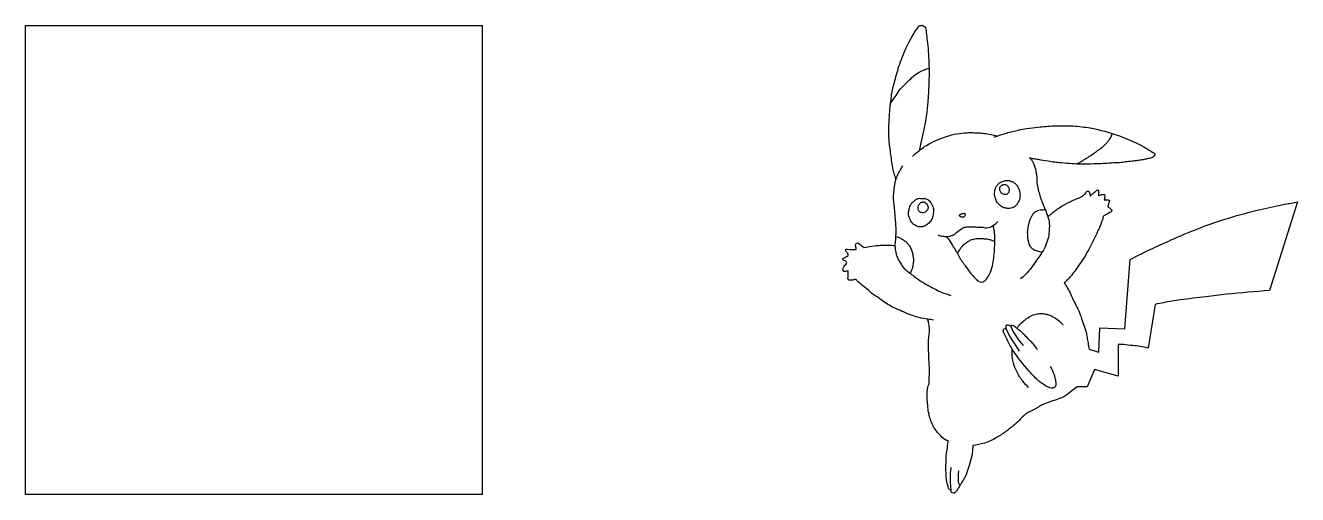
# Model space of a CAD drawing. Header units: millimetres. Extents: x 833 to 3771, y 602 to 1686.
import ezdxf

# ---------------------------------------------------------------- set-up
doc = ezdxf.new("R2010")
doc.units = ezdxf.units.MM
picture_1 = doc.add_image_def('image1.jpg', size_in_pixel=(997, 1024))

msp = doc.modelspace()

# ---------------------------------------------------------------- linework, layer by layer
for p, q in [((2919.3, 1606.2), (2920.1, 1576.1)), ((2920.1, 1576.1), (2919.8, 1553.2)), ((2918.9, 1532.8), (2917.1, 1509.5)), ((2919.8, 1553.2), (2918.9, 1532.8)), ((2917.1, 1509.5), (2914.6, 1486.2)), ((2914.6, 1486.2), (2910.8, 1460.2)), ((2910.8, 1460.2), (2906.7, 1438.5)), ((2901.1, 1414.5), (2896.9, 1396.5)), ((2906.7, 1438.5), (2901.1, 1414.5))]:
    msp.add_line(p, q)
for points in [[(3771.3, 1278.3), (3706.5, 1073.7)], [(3340.4, 1255.1), (3337.8, 1253.6), (3335.1, 1252.1), (3331.4, 1250.2), (3327.1, 1247.7), (3323.8, 1246)], [(3312.4, 931.2), (3314.5, 987.3), (3372.2, 985.1), (3384.3, 1145.4)], [(3442.5, 1041.6), (3426.5, 940.6)], [(3356.9, 949.1), (3357.3, 876.2), (3357.3, 876.2), (3302.2, 891), (3285.5, 851.4), (3262.4, 851.5)], [(3020.9, 715.6), (3019.4, 695), (3012.4, 669.6), (3004.7, 646), (2993.6, 626.1)]]:
    msp.add_lwpolyline(points)
for points in [[(2905.7, 1685.5), (2902.6, 1685.8), (2898.9, 1685), (2896.5, 1684.1), (2892.4, 1679.8), (2884.7, 1668), (2875.9, 1652.2), (2866.7, 1633.5), (2857.4, 1611.3), (2849.8, 1591), (2844.3, 1572.1), (2838.7, 1552.1), (2832.3, 1521.7), (2827.7, 1475.3), (2826.6, 1447.2), (2826.8, 1428.1), (2828.8, 1405), (2833.4, 1370.7), (2836.4, 1352.2), (2839.9, 1341.3), (2841.8, 1335), (2843.7, 1329.9)], [(2905.7, 1685.5), (2908.4, 1684.7), (2913.1, 1674.7), (2915, 1656.5), (2917.7, 1633.1), (2919.3, 1606.2)], [(2830, 1504.5), (2834, 1510.2), (2843.8, 1524.3), (2854.2, 1539.5), (2872.6, 1557.8), (2883.1, 1568.1), (2893.8, 1576.1), (2907.1, 1582.7), (2917.4, 1586.5), (2920, 1587.1)], [(3070.5, 1428.3), (3077.2, 1430.6), (3098.9, 1437.4), (3126.9, 1444.4), (3145.5, 1447.9), (3172, 1451.3), (3189.6, 1452.9), (3209.1, 1454.3), (3228.7, 1454.5), (3247.5, 1454.2), (3268.6, 1452.5), (3288, 1450), (3304.2, 1446.9), (3326, 1441.5), (3345.3, 1436), (3365.2, 1429), (3387.9, 1419.4), (3406.2, 1411.2), (3425.5, 1400), (3437.3, 1392.9), (3440.1, 1390.8), (3441.1, 1389), (3441.5, 1387.3), (3441.4, 1386.5), (3440.8, 1385.1), (3436.5, 1381.2)], [(2881.5, 1383.4), (2896.9, 1396.5), (2910.6, 1406.8), (2925, 1414.9), (2947, 1424.9), (2965.4, 1431.2), (2978.5, 1434.6), (3001.8, 1438), (3014.6, 1438.5), (3028.8, 1438.2), (3041, 1437.4), (3054.9, 1435.6), (3070.8, 1432.7), (3076.7, 1430.9)], [(3260.1, 1366), (3264.4, 1367.7), (3271.8, 1371.8), (3277.8, 1375.5), (3280.9, 1377.3), (3287.7, 1381.7), (3294.7, 1386.7), (3303.4, 1392.5), (3313.8, 1400), (3320.5, 1405.2), (3332, 1416.3), (3337.3, 1423), (3340.1, 1427.4), (3342, 1431.8), (3342.7, 1434), (3342.7, 1436.8)], [(3436.5, 1381.2), (3431.9, 1379.6), (3422.6, 1377.4), (3411.9, 1375.4), (3401.6, 1374.1), (3389.4, 1372.4), (3377.5, 1371.1), (3363.7, 1369.3), (3349.6, 1368.5), (3335.4, 1367.6), (3318, 1366.6), (3301.1, 1366.1), (3273.2, 1365.6), (3250.5, 1366.5), (3226.1, 1368.3), (3194.9, 1372.2), (3172.8, 1376), (3161.2, 1377.8), (3152.7, 1379.9), (3152.1, 1380.1)], [(2841.4, 1177.6), (2843, 1191.1), (2843.9, 1209.7), (2843.4, 1227.2), (2842.2, 1243.6), (2840.8, 1257.1), (2838.3, 1284.9), (2840.2, 1313.5), (2845.2, 1334.5), (2859.5, 1361.8)], [(3152.1, 1380.1), (3155, 1377.6), (3156.6, 1375.7), (3158.7, 1372.9), (3160.9, 1368.5), (3163, 1363.1), (3164.8, 1358.3), (3166.4, 1352), (3167, 1348.6), (3168.4, 1340.9), (3168.8, 1337), (3169, 1333.5), (3169.3, 1326.9), (3169.4, 1322), (3170.7, 1314.5), (3171.8, 1308.2), (3174.5, 1299), (3175.9, 1293.2), (3179.5, 1282.1), (3181.5, 1276.4), (3184, 1271.3), (3186.6, 1265.1), (3189, 1260.1), (3190.6, 1255.3), (3192.6, 1248.8), (3194.7, 1244)], [(3089.5, 1325.9), (3084, 1323.3), (3079.1, 1319), (3075.4, 1313.5), (3073.9, 1310), (3072.2, 1305.4), (3071.6, 1298.6), (3071.6, 1293.6), (3072.6, 1289.2), (3074.1, 1283.8), (3078.7, 1275.5), (3085.3, 1269.6), (3090.1, 1266.3), (3096.5, 1264), (3105.6, 1263.5), (3111.9, 1264.9), (3119.4, 1268.5), (3124.5, 1275.2), (3128.8, 1283.8), (3130.1, 1290.5), (3129.2, 1302.5), (3127, 1309.4), (3122.5, 1317.2), (3116.7, 1322.8), (3110, 1325.9), (3104.9, 1327.5), (3098.4, 1327.8), (3089.5, 1325.9)], [(3089.6, 1317.8), (3087.7, 1316.5), (3085.8, 1314.8), (3084.4, 1312.9), (3083.6, 1311.3), (3083.3, 1310.1), (3083.3, 1308.7), (3083.6, 1305.9), (3084.5, 1303.1), (3085.6, 1301.1), (3086.4, 1299.6), (3088.3, 1297.9), (3091.8, 1296.1), (3095.3, 1295.7), (3097.2, 1295.7), (3100.3, 1296.3), (3103, 1299), (3104.2, 1300.9), (3104.7, 1302.9), (3104.9, 1306.1), (3104.4, 1310), (3102.3, 1313.7), (3099.4, 1316.8), (3096.4, 1318.3), (3091.5, 1318.4), (3089.6, 1317.8)], [(3194.7, 1244), (3197.3, 1246.5), (3202, 1250.4), (3208.8, 1256), (3217, 1262.1), (3227.8, 1269.2), (3232.7, 1272), (3240.6, 1276.3), (3251.4, 1281.5), (3259.3, 1284.9), (3271.3, 1289.8), (3274.6, 1291.9), (3278.6, 1295.5), (3282, 1299.3), (3284.7, 1302.5), (3286.4, 1303.2), (3288, 1303.3), (3289.4, 1302.5), (3290.1, 1301.2), (3290.9, 1298.9), (3291.5, 1296.1), (3291.9, 1293.9), (3292.3, 1292), (3294.5, 1294.1), (3298, 1296.8), (3298.4, 1297.2), (3300.3, 1299.2), (3304.8, 1302.7), (3306.9, 1304.7), (3308.5, 1305.6), (3310.4, 1305.8), (3311.5, 1305), (3311.8, 1302.7), (3312, 1300.3), (3311.9, 1298.3), (3311.9, 1296.1), (3311.9, 1294.8), (3312.2, 1293), (3312.8, 1292.9), (3314.3, 1293.8), (3318.8, 1295.2), (3322.5, 1295.9), (3324.7, 1295.6)], [(3324.7, 1295.6), (3325.6, 1295.2), (3325.8, 1293.6), (3325.8, 1291), (3325.8, 1288.5), (3325.5, 1286.4), (3325.1, 1284.9), (3325.1, 1283.1), (3325.4, 1282.6), (3327.9, 1282.9), (3331.7, 1283), (3334.9, 1282.6), (3336.7, 1281.9), (3336.3, 1279.6), (3335.5, 1276.5), (3334.9, 1274.9), (3334.5, 1273.3), (3334, 1271.9), (3333.5, 1270.2), (3332.8, 1268.4), (3333.2, 1266.8), (3335.7, 1265.4), (3338.2, 1263.6), (3340.3, 1261.6), (3341.6, 1259.9), (3342, 1258), (3341.6, 1256.7), (3341, 1255.5), (3340.4, 1255.1)], [(2898.2, 1286.7), (2891, 1284.8), (2884.6, 1279.8), (2880.2, 1275.6), (2877, 1270.2), (2875, 1265), (2873.2, 1256.8), (2873, 1248.5), (2874.3, 1243), (2877, 1236), (2882.4, 1228.5), (2888.4, 1224.4), (2895.8, 1221.2), (2906.5, 1221.2), (2915.5, 1225.9), (2923.1, 1233.3), (2928.1, 1242.9), (2930.2, 1254.6), (2929.7, 1264.7), (2924.3, 1276.8), (2917, 1283.8), (2907.7, 1286.5), (2902.6, 1286.6), (2898.2, 1286.7)], [(2906.2, 1278.1), (2902.2, 1277.5), (2897.7, 1273.4), (2895.5, 1269.8), (2894.7, 1264.6), (2895.7, 1259.7), (2898.1, 1256.2), (2901, 1254.2), (2904.7, 1253.4), (2908.5, 1253.6), (2912.8, 1256.3), (2916.3, 1260.4), (2917.7, 1265.1), (2916.8, 1271.2), (2914.7, 1274.3), (2911.2, 1277.1), (2908.3, 1278.4), (2906.2, 1278.1)], [(3384.3, 1145.4), (3437.7, 1171.6), (3485.8, 1193.4), (3548.9, 1219.5), (3603.1, 1238.2), (3678.4, 1259.1), (3734.7, 1271.4), (3764, 1277.1), (3771.3, 1278.3)], [(2990.4, 1247.3), (2990.6, 1246.3), (2991.4, 1245.3), (2992.4, 1244.6), (2994.5, 1243.5), (2997.8, 1243), (2999.4, 1243.2), (3001.1, 1244), (3002.4, 1245.9), (3002.6, 1246.6), (3003.2, 1249.6), (3003, 1251.7), (2999.7, 1251.8), (2995.7, 1251.1), (2992.2, 1249.7), (2990.9, 1248.7), (2990.4, 1247.3)], [(3194.7, 1244), (3197.7, 1229.8), (3197.9, 1218.5), (3197.3, 1209.3), (3195.8, 1196.8), (3192.9, 1188.1), (3186.1, 1170.1), (3178.4, 1157.6), (3168.6, 1144), (3156.7, 1126.9), (3143, 1110.7), (3131.7, 1100.9)], [(3189.1, 1259.8), (3179.4, 1259.5), (3168.2, 1256.6), (3159.2, 1249.2), (3153, 1237.2), (3148.5, 1219.8), (3147.1, 1208.3), (3147.4, 1200.5), (3148.4, 1190.7), (3150.3, 1182.5), (3155.6, 1173.4), (3164.8, 1167.2), (3174.8, 1163.7), (3181.9, 1162.7)], [(3323.8, 1246), (3322.7, 1245.2), (3322.3, 1244.1), (3321.5, 1240.8), (3310.3, 1212.2), (3285.6, 1162.1), (3261.6, 1125.2), (3240.6, 1099.4), (3232.5, 1091.4)], [(2941.1, 1202.1), (2945.6, 1200.3), (2952.1, 1199.3), (2960.6, 1198.6), (2967.8, 1199.3), (2974.9, 1201.8), (2984.3, 1208.2), (2995.5, 1216.9), (3002.1, 1220), (3005.8, 1220.5), (3014.6, 1220.6), (3021.9, 1220.9), (3035.7, 1220), (3044.3, 1219.7), (3054.5, 1218.4), (3060.9, 1220), (3068.9, 1224.5), (3079.2, 1233)], [(2961.3, 1198.6), (2963.1, 1195), (2965.1, 1192.4), (2974.1, 1178), (2982.2, 1165), (2988.9, 1152.9), (3003.6, 1131), (3016.2, 1114.1), (3027.4, 1101.6), (3038.6, 1093.4), (3045.1, 1094), (3051.9, 1099.4), (3059.5, 1111.3), (3066.6, 1131), (3069.6, 1148.7), (3071.3, 1166.9), (3071.9, 1181.5), (3071.7, 1202.6), (3070.7, 1212.3), (3068.7, 1223.1), (3068.5, 1224.2)], [(2751.7, 1168.6), (2751, 1173.9), (2750.8, 1180.9), (2753.2, 1183.3), (2761.6, 1179.3), (2769.5, 1172.9)], [(2769.5, 1172.9), (2793.8, 1176.9), (2807.1, 1178.3), (2827.4, 1178.6), (2841.4, 1177.6)], [(2841.4, 1177.6), (2841.7, 1170.8), (2843.2, 1162.9), (2844.8, 1155.4), (2849.6, 1144.6), (2862.8, 1124.9), (2877, 1112.9), (2898.6, 1097), (2926.8, 1080.9), (2942.9, 1072.4), (2966, 1063.6), (2970.3, 1061.9)], [(2843.5, 1198.8), (2848.8, 1196.9), (2855.7, 1193.4), (2862.6, 1189.1), (2868.2, 1184.8), (2873.7, 1178.6), (2878.3, 1170.3), (2880.6, 1164.5), (2882.3, 1157.1), (2883.6, 1149.9), (2884, 1141), (2882.3, 1129.4), (2878.8, 1118.3), (2876.4, 1113.3)], [(2985.7, 1158.9), (2997, 1176.3), (3005.6, 1184.1), (3013.3, 1188.8), (3020.5, 1191.9), (3031.4, 1193.8), (3039.9, 1193.9), (3050.2, 1193.2), (3056.8, 1192.2), (3064.7, 1190), (3072, 1187.4)], [(2722.9, 1143.3), (2720.2, 1146.7), (2722.1, 1148.3), (2733.5, 1154.7)], [(2733.5, 1154.7), (2733.3, 1157.2), (2728.5, 1163.9), (2727.7, 1169.2), (2731.6, 1169.2), (2751.7, 1168.6)], [(2733.2, 1118.8), (2729, 1118.4), (2722.2, 1117.9), (2721.6, 1123.6), (2723.7, 1129.7), (2730, 1138), (2722.9, 1143.3)], [(2751, 1099.6), (2743.7, 1098), (2737.6, 1097.5), (2733, 1098.9), (2733.4, 1103.8), (2733.4, 1108.8), (2733.2, 1118.8)], [(2916.7, 1007.8), (2897.3, 1011.2), (2879.6, 1016.4), (2861.3, 1024.1), (2843.3, 1032), (2828.5, 1039.5), (2815, 1048.2), (2801.3, 1058.2), (2790, 1065.4), (2780, 1074.3), (2767.1, 1084.6), (2753.3, 1096.8), (2751, 1099.6)], [(3232.5, 1091.4), (3239.9, 1079.1), (3247.6, 1064.5), (3255.2, 1047.9), (3263.7, 1031.3), (3271.1, 1012.6), (3276.6, 995.7), (3283.1, 977.3), (3285, 965.3), (3287.5, 952.8), (3288.5, 944), (3289.6, 938.4)], [(3706.5, 1073.7), (3607.3, 1064.9), (3559.9, 1059.1), (3500.7, 1052), (3461.9, 1045.5), (3442.5, 1041.6)], [(2965.1, 726.6), (2960.6, 727.5), (2946.7, 738.6), (2937.8, 748.3), (2930.6, 758.8), (2927.3, 766.1), (2922.1, 779.7), (2919.6, 790.5), (2919.1, 792.9), (2917.9, 800.1), (2916.7, 813.1), (2915.6, 828), (2917.4, 850.4), (2919.3, 856.9), (2920.5, 863.5), (2920.5, 872.3), (2921.1, 884.5), (2920.5, 901.2), (2919.3, 928.8), (2918.6, 951.7), (2919.8, 968.2), (2921.2, 979.5), (2921.2, 986.9), (2920, 993.9), (2917.6, 1005.6), (2916.7, 1007.8)], [(2930.6, 1005.1), (2916.7, 1007.8)], [(3123.3, 985.8), (3126.8, 991.5), (3136.4, 1001.1), (3145.5, 1008.7), (3157.2, 1016), (3169.9, 1019.9), (3180, 1020.4), (3190.2, 1019.2), (3197.6, 1017.2), (3208.9, 1011.5), (3221.1, 1002.7), (3230.1, 994.6)], [(3092.7, 976.3), (3092.2, 977.4), (3091.7, 979.6), (3092, 983.8), (3093.4, 985.4), (3098.3, 984.2), (3099.1, 982.8), (3128.1, 933.9)], [(3192.5, 851.5), (3174.8, 863.9), (3151.3, 887.7), (3112.4, 938.2), (3092.7, 976.3)], [(3099.4, 982.3), (3098.5, 986), (3097.9, 990.5), (3098.6, 992.7), (3099.6, 993.9), (3102.3, 994.2), (3105.5, 993.4), (3107.8, 991.8), (3109.9, 988.6), (3112.2, 983.6), (3137.7, 946.4)], [(3170.5, 937.8), (3161.2, 949.5), (3144.3, 967), (3131.1, 979.5), (3122, 987), (3112.1, 993), (3109.4, 992.7), (3109.8, 988.8)], [(3426.5, 940.6), (3407.6, 944.6), (3390.5, 946.4), (3369.3, 948.7), (3356.9, 949.1)], [(3149.9, 849.7), (3136.5, 864.1), (3123.1, 886.3), (3115.1, 905.7), (3112, 930.1), (3112, 938.9)], [(3289.6, 938.4), (3300.3, 935.2), (3309.4, 932.3), (3312.4, 931.2)], [(3199.8, 899.1), (3203.5, 891.9), (3206.6, 884.3), (3209.5, 876.7), (3211.4, 869.6), (3212.5, 864.5), (3212.9, 858.4), (3212, 852.4), (3210.6, 850.3), (3206.4, 848.1), (3192.2, 852.2)], [(3262.4, 851.5), (3250, 842.2), (3234.1, 829.6), (3217.5, 822.6), (3185.5, 811.2), (3164.4, 799.8), (3141.2, 786.5), (3131.6, 777), (3118, 764.4), (3096.2, 747.1), (3075.1, 733.3), (3048.2, 721.2), (3020.9, 715.6)], [(2962.1, 627.5), (2960.6, 634.8), (2959.6, 648.2), (2959, 666.1), (2959.4, 677.9), (2960, 693.1), (2962.4, 710.5), (2964, 722.8), (2965.1, 726.6)], [(2970.9, 664.9), (2969.5, 657.2), (2969, 649.3), (2968.8, 635.4), (2969.3, 625.1), (2970.5, 612.5)], [(2988.2, 656.9), (2987.7, 650.9), (2987.4, 643.3), (2987.4, 638.1), (2987.6, 632), (2989.1, 626.6), (2991.4, 624.2)], [(2993.6, 626.1), (2991.7, 624.7), (2989.3, 620.1), (2984.9, 612.7), (2980.4, 607.3), (2975.5, 605.4), (2972.1, 607.3), (2970.1, 612.5), (2966.6, 614.6), (2964.6, 619.1), (2962.1, 627.5)]]:
    msp.add_spline(points, degree=3)

# ---------------------------------------------------------------- pictures from other files: only their frames are drawn
image = msp.add_image(picture_1, insert=(832.8, 602.3), size_in_units=(1055.2, 1083.7))
image.dxf.flags = 7

doc.saveas('drawing.dxf')
